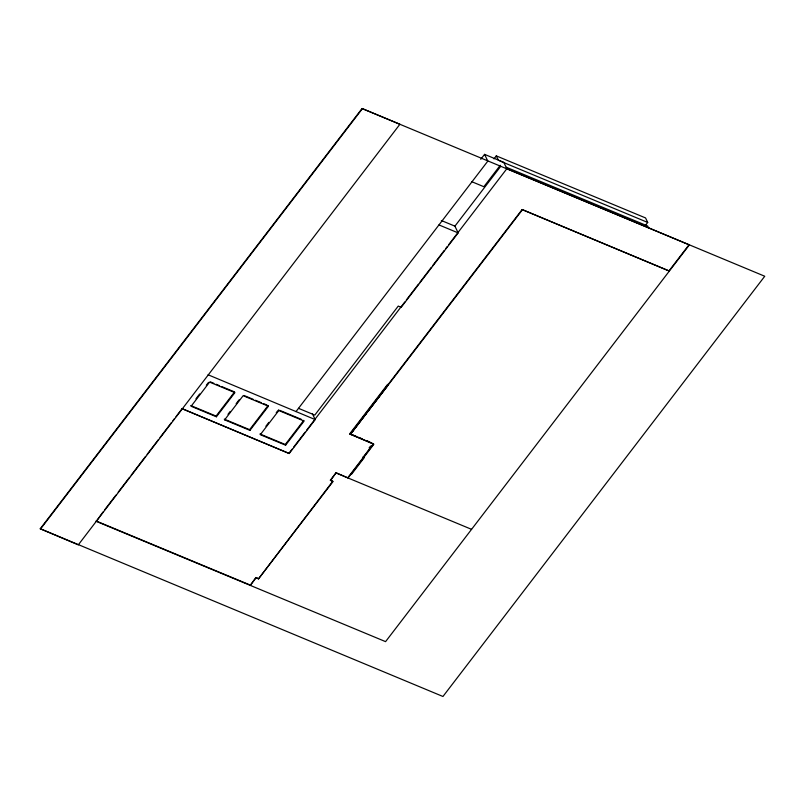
<?xml version="1.0" encoding="UTF-8"?>
<svg xmlns="http://www.w3.org/2000/svg" width="805" height="805" viewBox="0 0 805 805"><rect width="100%" height="100%" fill="white"/><g stroke="black" fill="none" stroke-linecap="round" stroke-linejoin="round"><path stroke-width="1.21" d="M40.25 528.754L362.049 108.514L399.914 124.262L78.286 544.874L40.25 528.754L442.951 696.486L764.75 276.246L362.049 108.514M40.431 529.127L362.23 108.896M457.985 232.534L506.848 168.718L689.372 244.901L385.575 641.635L96.298 521.358L102.96 512.04M104.489 510.048L115.9 495.145M118.184 492.167L129.595 477.254M131.124 475.272L145.574 456.385M147.104 454.402L158.515 439.49M160.034 437.507L171.455 422.595M172.974 420.613L174.494 418.62M176.023 416.638L182.111 408.688L289.226 453.517L315.198 419.596L312.4 413.78M195.947 398.797L199.64 393.967M206.301 385.273L208.525 382.375M216.404 416.789L191.107 406.263L209.602 382.113L234.909 392.629L216.404 416.789L216.072 416.084L234.567 391.924L221.918 386.662M228.006 414.313L230.22 411.415M236.147 403.687L239.105 399.823M224.645 419.848L243.14 395.698L268.447 406.213L249.942 430.373L224.645 419.848L224.303 419.153L249.61 429.669L249.942 430.373M249.61 429.669L268.105 405.519L268.447 406.213M265.881 426.248L268.84 422.384M276.246 412.713L277.725 410.781M278.802 410.52L260.307 434.68L285.604 445.195L304.109 421.045L278.802 410.52L278.46 409.815M480.746 159.34L484.57 154.359L503.779 162.338L507.029 169.09M295.988 411.617L487.82 161.111L484.57 154.359M493.998 158.877L496.293 155.878L645.55 217.934L647.713 222.442L645.429 225.43M285.604 445.195L285.272 444.501L303.767 420.341M500.297 165.256L483.865 186.72L471.76 181.689M298.504 408.326L314.775 415.098L398.254 306.081L401.192 307.299L458.166 232.907L454.916 226.155L500.72 166.333M289.045 453.145L292.094 449.16M293.624 447.157L305.085 432.194M306.614 430.202L404.814 301.966M406.334 299.983L418.479 284.115M419.999 282.132L431.4 267.25M432.919 265.268L444.31 250.385M445.829 248.403L447.349 246.421M448.868 244.438L457.22 233.52M522.113 209.542L669.347 271.054L522.113 209.542L350.135 434.126L373.842 444.29L348.042 477.979L336.098 472.706L330.362 480.193L332.998 481.591L258.465 578.916L255.839 577.517L250.285 585.386L256.02 577.899M350.376 434.237L366.416 413.287M367.925 411.315L388.322 384.689L387.587 384.377L349.642 433.925L373.53 443.847L363.317 457.19L364.303 457.592L351.403 474.437L350.728 473.863M350.316 434.509L522.294 209.914M388.322 384.689L350.557 433.996L356.253 436.37M330.543 480.575L336.098 472.706M258.465 578.916L332.817 481.219L330.362 480.193M369.093 447.962L370.582 446.02M363.317 457.19L373.349 444.088M347.861 477.607L363.629 457.019L363.136 456.807M669.166 270.671L689.191 244.529M499.623 160.859L647.713 222.442M506.415 167.289L647.683 226.024L648.75 228.258M441.351 220.51L454.916 226.155M438.956 224.917L458.166 232.907M358.537 437.316L361.948 438.735M366.506 440.637L369.928 442.056M315.198 419.596L208.082 374.768M243.955 395.476L253.152 399.3M255.457 400.256L261.202 402.641M263.507 403.597L266.958 405.036M279.607 410.298L301.462 419.385M210.417 381.882L213.868 383.321M216.163 384.277L219.614 385.706M259.965 433.976L285.272 444.501M190.765 405.559L216.072 416.084M289.226 453.517L182.111 408.688M336.279 473.088L471.569 529.338M255.839 577.517L258.284 578.543M96.117 520.986L250.103 585.004M496.293 155.878L498.466 160.386"/></g></svg>
